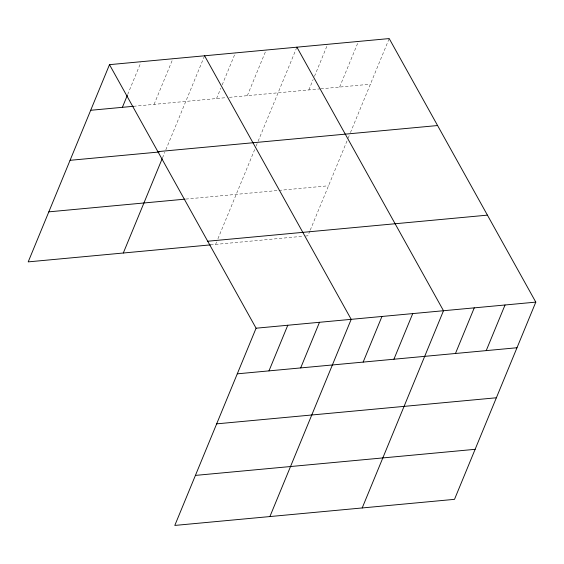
<?xml version="1.0" encoding="UTF-8"?>
<svg xmlns="http://www.w3.org/2000/svg" width="564" height="564" viewBox="0 0 564 564"><rect width="100%" height="100%" fill="white"/><g stroke="black" fill="none" stroke-linecap="round" stroke-linejoin="round"><path stroke-width="0.42" stroke-dasharray="2.82 2.11" d="M127.661 94.519L140.859 62.498M154.085 104.368L172.894 58.741M162.51 157.885L164.836 152.245M165.83 149.827L204.591 55.787M216.555 98.545L220.841 88.139M222.167 84.938L235.364 52.917M247.321 95.676L266.13 50.048M215.61 244.402L216.604 241.984M217.937 238.755L255.809 146.859M256.141 146.055L257.142 143.637M258.136 141.219L296.897 47.179M308.861 89.937L313.147 79.531M314.472 76.33L327.663 44.309M339.627 87.067L358.436 41.44M309.911 230.951L307.916 235.794L304.497 236.112M310.242 230.147L347.784 139.054M348.115 138.25L349.447 135.029M350.441 132.611L389.202 38.571M133.52 106.286L225.96 97.664M229.372 97.346L319.971 88.9M320.824 88.823L370.4 84.198M185.803 199.078L278.108 190.47M278.961 190.392L328.53 185.767M210.478 244.882L303.636 236.196"/><path stroke-width="0.85" d="M109.494 64.656L256.084 328.206L174.798 525.429L454.506 499.344L535.8 302.121L389.202 38.571L109.494 64.656L28.2 261.879L210.478 244.882M122.388 107.329L127.337 95.316M123.304 253.01L162.178 158.688M268.986 370.872L287.788 325.245M300.683 367.918L319.492 322.291M269.902 516.561L351.189 319.337L204.591 55.787M363.153 362.095L381.955 316.467M393.919 359.226L412.728 313.598M362.201 507.952L443.494 310.729L296.897 47.179M455.458 353.487L474.261 307.859M486.224 350.618L505.034 304.99M90.684 110.283L133.52 106.286M157.871 151.624L437.579 125.539M70.063 160.31L159.168 151.998M48.821 211.852L184.95 199.155M207.714 241.23L487.423 215.145M256.084 328.206L535.8 302.121M237.282 373.833L516.991 347.748M216.661 423.86L496.376 397.775M195.419 475.403L475.128 449.318"/></g></svg>
